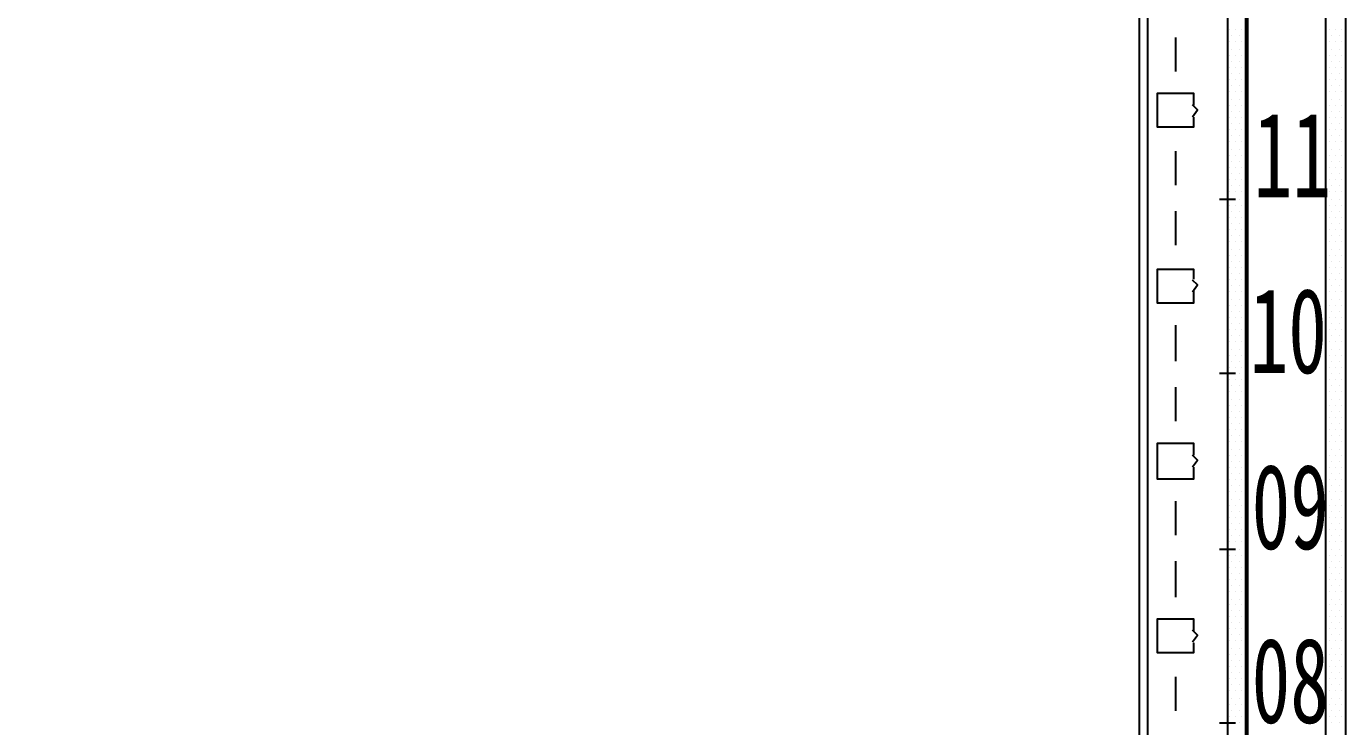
# Model space of a CAD drawing. Header units: metres. Extents: x 17 to 1264, y 17 to 859.
# Drawn here: x 182.8 to 277.8, y 220.6 to 271.1 of the extents above; entities that cross this region are included whole.
import ezdxf

# ---------------------------------------------------------------- set-up
doc = ezdxf.new("R2010")
doc.units = ezdxf.units.M
for name, color, linetype in [('LINES', 7, 'Continuous'), ('POLYLINES', 4, 'Continuous'), ('RECTS', 7, 'Continuous'), ('TEXTS', 3, 'Continuous')]:
    doc.layers.add(name, color=color, linetype=linetype)

msp = doc.modelspace()

# ---------------------------------------------------------------- linework, layer by layer
at = {"layer": 'LINES'}
for p, q in [((262.938, 132.48), (262.938, 727.92)), ((269.418, 270.864), (269.418, 270.864)), ((269.85, 270.864), (269.85, 270.864)), ((270.282, 270.864), (270.282, 270.864)), ((276.618, 270.864), (276.618, 270.864)), ((277.05, 270.864), (277.05, 270.864)), ((277.482, 270.864), (277.482, 270.864)), ((265.53, 270.288), (265.53, 267.84)), ((269.418, 270), (269.418, 270)), ((269.562, 270.432), (269.562, 270.432)), ((269.85, 270), (269.85, 270)), ((270.138, 270.432), (270.138, 270.432)), ((270.282, 270), (270.282, 270)), ((270.57, 270.432), (270.57, 270.432)), ((276.33, 270.432), (276.33, 270.432)), ((276.618, 270), (276.618, 270)), ((276.762, 270.432), (276.762, 270.432)), ((277.05, 270), (277.05, 270)), ((277.338, 270.432), (277.338, 270.432)), ((277.482, 270), (277.482, 270)), ((269.418, 268.992), (269.418, 268.992)), ((269.562, 269.424), (269.562, 269.424)), ((269.85, 268.992), (269.85, 268.992)), ((270.138, 269.424), (270.138, 269.424)), ((270.282, 268.992), (270.282, 268.992)), ((270.57, 269.424), (270.57, 269.424)), ((276.33, 269.424), (276.33, 269.424)), ((276.618, 268.992), (276.618, 268.992)), ((276.762, 269.424), (276.762, 269.424)), ((277.05, 268.992), (277.05, 268.992)), ((277.338, 269.424), (277.338, 269.424)), ((277.482, 268.992), (277.482, 268.992)), ((269.418, 268.128), (269.418, 268.128)), ((269.562, 268.56), (269.562, 268.56)), ((269.85, 268.128), (269.85, 268.128)), ((270.138, 268.56), (270.138, 268.56)), ((270.282, 268.128), (270.282, 268.128)), ((270.57, 268.56), (270.57, 268.56)), ((276.33, 268.56), (276.33, 268.56)), ((276.618, 268.128), (276.618, 268.128)), ((276.762, 268.56), (276.762, 268.56)), ((277.05, 268.128), (277.05, 268.128)), ((277.338, 268.56), (277.338, 268.56)), ((277.482, 268.128), (277.482, 268.128)), ((269.418, 267.264), (269.418, 267.264)), ((269.562, 267.696), (269.562, 267.696)), ((269.85, 267.264), (269.85, 267.264)), ((270.138, 267.696), (270.138, 267.696)), ((270.282, 267.264), (270.282, 267.264)), ((270.57, 267.696), (270.57, 267.696)), ((276.33, 267.696), (276.33, 267.696)), ((276.618, 267.264), (276.618, 267.264)), ((276.762, 267.696), (276.762, 267.696)), ((277.05, 267.264), (277.05, 267.264)), ((277.338, 267.696), (277.338, 267.696)), ((277.482, 267.264), (277.482, 267.264)), ((269.418, 266.4), (269.418, 266.4)), ((269.562, 266.832), (269.562, 266.832)), ((269.85, 266.4), (269.85, 266.4)), ((270.138, 266.832), (270.138, 266.832)), ((270.282, 266.4), (270.282, 266.4)), ((270.57, 266.832), (270.57, 266.832)), ((276.33, 266.832), (276.33, 266.832)), ((276.618, 266.4), (276.618, 266.4)), ((276.762, 266.832), (276.762, 266.832)), ((277.05, 266.4), (277.05, 266.4)), ((277.338, 266.832), (277.338, 266.832)), ((277.482, 266.4), (277.482, 266.4)), ((269.418, 265.392), (269.418, 265.392)), ((269.562, 265.824), (269.562, 265.824)), ((269.85, 265.392), (269.85, 265.392)), ((270.138, 265.824), (270.138, 265.824)), ((270.282, 265.392), (270.282, 265.392)), ((270.57, 265.824), (270.57, 265.824)), ((276.33, 265.824), (276.33, 265.824)), ((276.618, 265.392), (276.618, 265.392)), ((276.762, 265.824), (276.762, 265.824)), ((277.05, 265.392), (277.05, 265.392)), ((277.338, 265.824), (277.338, 265.824)), ((277.482, 265.392), (277.482, 265.392)), ((269.418, 264.528), (269.418, 264.528)), ((269.562, 264.96), (269.562, 264.96)), ((269.85, 264.528), (269.85, 264.528)), ((270.138, 264.96), (270.138, 264.96)), ((270.282, 264.528), (270.282, 264.528)), ((270.57, 264.96), (270.57, 264.96)), ((276.33, 264.96), (276.33, 264.96)), ((276.618, 264.528), (276.618, 264.528)), ((276.762, 264.96), (276.762, 264.96)), ((277.05, 264.528), (277.05, 264.528)), ((277.338, 264.96), (277.338, 264.96)), ((277.482, 264.528), (277.482, 264.528)), ((269.418, 263.664), (269.418, 263.664)), ((269.562, 264.096), (269.562, 264.096)), ((269.562, 263.232), (269.562, 263.232)), ((269.85, 263.664), (269.85, 263.664)), ((270.138, 264.096), (270.138, 264.096)), ((270.138, 263.232), (270.138, 263.232)), ((270.282, 263.664), (270.282, 263.664)), ((270.57, 264.096), (270.57, 264.096)), ((270.57, 263.232), (270.57, 263.232)), ((276.33, 264.096), (276.33, 264.096)), ((276.33, 263.232), (276.33, 263.232)), ((276.618, 263.664), (276.618, 263.664)), ((276.762, 264.096), (276.762, 264.096)), ((276.762, 263.232), (276.762, 263.232)), ((277.05, 263.664), (277.05, 263.664)), ((277.338, 264.096), (277.338, 264.096)), ((277.338, 263.232), (277.338, 263.232)), ((277.482, 263.664), (277.482, 263.664)), ((269.418, 262.8), (269.418, 262.8)), ((269.562, 262.224), (269.562, 262.224)), ((269.85, 262.8), (269.85, 262.8)), ((270.138, 262.224), (270.138, 262.224)), ((270.282, 262.8), (270.282, 262.8)), ((270.57, 262.224), (270.57, 262.224)), ((276.33, 262.224), (276.33, 262.224)), ((276.618, 262.8), (276.618, 262.8)), ((276.762, 262.224), (276.762, 262.224)), ((277.05, 262.8), (277.05, 262.8)), ((277.338, 262.224), (277.338, 262.224)), ((277.482, 262.8), (277.482, 262.8)), ((265.53, 262.08), (265.53, 259.632)), ((269.418, 261.792), (269.418, 261.792)), ((269.562, 261.36), (269.562, 261.36)), ((269.85, 261.792), (269.85, 261.792)), ((270.138, 261.36), (270.138, 261.36)), ((270.282, 261.792), (270.282, 261.792)), ((270.57, 261.36), (270.57, 261.36)), ((276.33, 261.36), (276.33, 261.36)), ((276.618, 261.792), (276.618, 261.792)), ((276.762, 261.36), (276.762, 261.36)), ((277.05, 261.792), (277.05, 261.792)), ((277.338, 261.36), (277.338, 261.36)), ((277.482, 261.792), (277.482, 261.792)), ((269.418, 260.928), (269.418, 260.928)), ((269.562, 260.496), (269.562, 260.496)), ((269.85, 260.928), (269.85, 260.928)), ((270.138, 260.496), (270.138, 260.496)), ((270.282, 260.928), (270.282, 260.928)), ((270.57, 260.496), (270.57, 260.496)), ((276.33, 260.496), (276.33, 260.496)), ((276.618, 260.928), (276.618, 260.928)), ((276.762, 260.496), (276.762, 260.496)), ((277.05, 260.928), (277.05, 260.928)), ((277.338, 260.496), (277.338, 260.496)), ((277.482, 260.928), (277.482, 260.928)), ((269.418, 260.064), (269.418, 260.064)), ((269.562, 259.632), (269.562, 259.632)), ((269.85, 260.064), (269.85, 260.064)), ((270.138, 259.632), (270.138, 259.632)), ((270.282, 260.064), (270.282, 260.064)), ((270.57, 259.632), (270.57, 259.632)), ((276.33, 259.632), (276.33, 259.632)), ((276.618, 260.064), (276.618, 260.064)), ((276.762, 259.632), (276.762, 259.632)), ((277.05, 260.064), (277.05, 260.064)), ((277.338, 259.632), (277.338, 259.632)), ((277.482, 260.064), (277.482, 260.064)), ((268.698, 258.624), (269.85, 258.624)), ((268.698, 258.624), (269.85, 258.624)), ((268.698, 258.624), (269.85, 258.624)), ((268.698, 258.624), (269.85, 258.624)), ((269.418, 259.2), (269.418, 259.2)), ((269.562, 258.624), (269.562, 258.624)), ((269.85, 259.2), (269.85, 259.2)), ((270.138, 258.624), (270.138, 258.624)), ((270.282, 259.2), (270.282, 259.2)), ((270.57, 258.624), (270.57, 258.624)), ((276.33, 258.624), (276.33, 258.624)), ((276.618, 259.2), (276.618, 259.2)), ((276.762, 258.624), (276.762, 258.624)), ((277.05, 259.2), (277.05, 259.2)), ((277.338, 258.624), (277.338, 258.624)), ((277.482, 259.2), (277.482, 259.2)), ((265.53, 257.76), (265.53, 255.312)), ((269.418, 258.192), (269.418, 258.192)), ((269.562, 257.76), (269.562, 257.76)), ((269.85, 258.192), (269.85, 258.192)), ((270.138, 257.76), (270.138, 257.76)), ((270.282, 258.192), (270.282, 258.192)), ((270.57, 257.76), (270.57, 257.76)), ((276.33, 257.76), (276.33, 257.76)), ((276.618, 258.192), (276.618, 258.192)), ((276.762, 257.76), (276.762, 257.76)), ((277.05, 258.192), (277.05, 258.192)), ((277.338, 257.76), (277.338, 257.76)), ((277.482, 258.192), (277.482, 258.192)), ((269.418, 257.328), (269.418, 257.328)), ((269.562, 256.896), (269.562, 256.896)), ((269.85, 257.328), (269.85, 257.328)), ((270.138, 256.896), (270.138, 256.896)), ((270.282, 257.328), (270.282, 257.328)), ((270.57, 256.896), (270.57, 256.896)), ((276.33, 256.896), (276.33, 256.896)), ((276.618, 257.328), (276.618, 257.328)), ((276.762, 256.896), (276.762, 256.896)), ((277.05, 257.328), (277.05, 257.328)), ((277.338, 256.896), (277.338, 256.896)), ((277.482, 257.328), (277.482, 257.328)), ((269.418, 256.464), (269.418, 256.464)), ((269.418, 255.6), (269.418, 255.6)), ((269.562, 256.032), (269.562, 256.032)), ((269.85, 256.464), (269.85, 256.464)), ((269.85, 255.6), (269.85, 255.6)), ((270.138, 256.032), (270.138, 256.032)), ((270.282, 256.464), (270.282, 256.464)), ((270.282, 255.6), (270.282, 255.6)), ((270.57, 256.032), (270.57, 256.032)), ((276.33, 256.032), (276.33, 256.032)), ((276.618, 256.464), (276.618, 256.464)), ((276.618, 255.6), (276.618, 255.6)), ((276.762, 256.032), (276.762, 256.032)), ((277.05, 256.464), (277.05, 256.464)), ((277.05, 255.6), (277.05, 255.6)), ((277.338, 256.032), (277.338, 256.032)), ((277.482, 256.464), (277.482, 256.464)), ((277.482, 255.6), (277.482, 255.6)), ((269.562, 255.024), (269.562, 255.024)), ((270.138, 255.024), (270.138, 255.024)), ((270.57, 255.024), (270.57, 255.024)), ((276.33, 255.024), (276.33, 255.024)), ((276.762, 255.024), (276.762, 255.024)), ((277.338, 255.024), (277.338, 255.024)), ((269.418, 254.592), (269.418, 254.592)), ((269.418, 253.728), (269.418, 253.728)), ((269.562, 254.16), (269.562, 254.16)), ((269.85, 254.592), (269.85, 254.592)), ((269.85, 253.728), (269.85, 253.728)), ((270.138, 254.16), (270.138, 254.16)), ((270.282, 254.592), (270.282, 254.592)), ((270.282, 253.728), (270.282, 253.728)), ((270.57, 254.16), (270.57, 254.16)), ((276.33, 254.16), (276.33, 254.16)), ((276.618, 254.592), (276.618, 254.592)), ((276.618, 253.728), (276.618, 253.728)), ((276.762, 254.16), (276.762, 254.16)), ((277.05, 254.592), (277.05, 254.592)), ((277.05, 253.728), (277.05, 253.728)), ((277.338, 254.16), (277.338, 254.16)), ((277.482, 254.592), (277.482, 254.592)), ((277.482, 253.728), (277.482, 253.728)), ((269.418, 252.864), (269.418, 252.864)), ((269.562, 253.296), (269.562, 253.296)), ((269.85, 252.864), (269.85, 252.864)), ((270.138, 253.296), (270.138, 253.296)), ((270.282, 252.864), (270.282, 252.864)), ((270.57, 253.296), (270.57, 253.296)), ((276.33, 253.296), (276.33, 253.296)), ((276.618, 252.864), (276.618, 252.864)), ((276.762, 253.296), (276.762, 253.296)), ((277.05, 252.864), (277.05, 252.864)), ((277.338, 253.296), (277.338, 253.296)), ((277.482, 252.864), (277.482, 252.864)), ((269.418, 252), (269.418, 252)), ((269.562, 252.432), (269.562, 252.432)), ((269.85, 252), (269.85, 252)), ((270.138, 252.432), (270.138, 252.432)), ((270.282, 252), (270.282, 252)), ((270.57, 252.432), (270.57, 252.432)), ((276.33, 252.432), (276.33, 252.432)), ((276.618, 252), (276.618, 252)), ((276.762, 252.432), (276.762, 252.432)), ((277.05, 252), (277.05, 252)), ((277.338, 252.432), (277.338, 252.432)), ((277.482, 252), (277.482, 252)), ((269.418, 250.992), (269.418, 250.992)), ((269.562, 251.424), (269.562, 251.424)), ((269.85, 250.992), (269.85, 250.992)), ((270.138, 251.424), (270.138, 251.424)), ((270.282, 250.992), (270.282, 250.992)), ((270.57, 251.424), (270.57, 251.424)), ((276.33, 251.424), (276.33, 251.424)), ((276.618, 250.992), (276.618, 250.992)), ((276.762, 251.424), (276.762, 251.424)), ((277.05, 250.992), (277.05, 250.992)), ((277.338, 251.424), (277.338, 251.424)), ((277.482, 250.992), (277.482, 250.992)), ((269.418, 250.128), (269.418, 250.128)), ((269.562, 250.56), (269.562, 250.56)), ((269.85, 250.128), (269.85, 250.128)), ((270.138, 250.56), (270.138, 250.56)), ((270.282, 250.128), (270.282, 250.128)), ((270.57, 250.56), (270.57, 250.56)), ((276.33, 250.56), (276.33, 250.56)), ((276.618, 250.128), (276.618, 250.128)), ((276.762, 250.56), (276.762, 250.56)), ((277.05, 250.128), (277.05, 250.128)), ((277.338, 250.56), (277.338, 250.56)), ((277.482, 250.128), (277.482, 250.128)), ((265.53, 249.552), (265.53, 246.96)), ((269.418, 249.264), (269.418, 249.264)), ((269.562, 249.696), (269.562, 249.696)), ((269.85, 249.264), (269.85, 249.264)), ((270.138, 249.696), (270.138, 249.696)), ((270.282, 249.264), (270.282, 249.264)), ((270.57, 249.696), (270.57, 249.696)), ((276.33, 249.696), (276.33, 249.696)), ((276.618, 249.264), (276.618, 249.264)), ((276.762, 249.696), (276.762, 249.696)), ((277.05, 249.264), (277.05, 249.264)), ((277.338, 249.696), (277.338, 249.696)), ((277.482, 249.264), (277.482, 249.264)), ((269.418, 248.4), (269.418, 248.4)), ((269.562, 248.832), (269.562, 248.832)), ((269.85, 248.4), (269.85, 248.4)), ((270.138, 248.832), (270.138, 248.832)), ((270.282, 248.4), (270.282, 248.4)), ((270.57, 248.832), (270.57, 248.832)), ((276.33, 248.832), (276.33, 248.832)), ((276.618, 248.4), (276.618, 248.4)), ((276.762, 248.832), (276.762, 248.832)), ((277.05, 248.4), (277.05, 248.4)), ((277.338, 248.832), (277.338, 248.832)), ((277.482, 248.4), (277.482, 248.4)), ((269.418, 247.392), (269.418, 247.392)), ((269.562, 247.824), (269.562, 247.824)), ((269.85, 247.392), (269.85, 247.392)), ((270.138, 247.824), (270.138, 247.824)), ((270.282, 247.392), (270.282, 247.392)), ((270.57, 247.824), (270.57, 247.824)), ((276.33, 247.824), (276.33, 247.824)), ((276.618, 247.392), (276.618, 247.392)), ((276.762, 247.824), (276.762, 247.824)), ((277.05, 247.392), (277.05, 247.392)), ((277.338, 247.824), (277.338, 247.824)), ((277.482, 247.392), (277.482, 247.392)), ((268.698, 246.096), (269.85, 246.096)), ((268.698, 246.096), (269.85, 246.096)), ((268.698, 246.096), (269.85, 246.096)), ((268.698, 246.096), (269.85, 246.096)), ((269.418, 246.528), (269.418, 246.528)), ((269.562, 246.96), (269.562, 246.96)), ((269.562, 246.096), (269.562, 246.096)), ((269.85, 246.528), (269.85, 246.528)), ((270.138, 246.96), (270.138, 246.96)), ((270.138, 246.096), (270.138, 246.096)), ((270.282, 246.528), (270.282, 246.528)), ((270.57, 246.96), (270.57, 246.96)), ((270.57, 246.096), (270.57, 246.096)), ((276.33, 246.96), (276.33, 246.96)), ((276.33, 246.096), (276.33, 246.096)), ((276.618, 246.528), (276.618, 246.528)), ((276.762, 246.96), (276.762, 246.96)), ((276.762, 246.096), (276.762, 246.096)), ((277.05, 246.528), (277.05, 246.528)), ((277.338, 246.96), (277.338, 246.96)), ((277.338, 246.096), (277.338, 246.096)), ((277.482, 246.528), (277.482, 246.528)), ((269.418, 245.664), (269.418, 245.664)), ((269.562, 245.232), (269.562, 245.232)), ((269.85, 245.664), (269.85, 245.664)), ((270.138, 245.232), (270.138, 245.232)), ((270.282, 245.664), (270.282, 245.664)), ((270.57, 245.232), (270.57, 245.232)), ((276.33, 245.232), (276.33, 245.232)), ((276.618, 245.664), (276.618, 245.664)), ((276.762, 245.232), (276.762, 245.232)), ((277.05, 245.664), (277.05, 245.664)), ((277.338, 245.232), (277.338, 245.232)), ((277.482, 245.664), (277.482, 245.664)), ((265.53, 245.088), (265.53, 242.64)), ((269.418, 244.8), (269.418, 244.8)), ((269.562, 244.224), (269.562, 244.224)), ((269.85, 244.8), (269.85, 244.8)), ((270.138, 244.224), (270.138, 244.224)), ((270.282, 244.8), (270.282, 244.8)), ((270.57, 244.224), (270.57, 244.224)), ((276.33, 244.224), (276.33, 244.224)), ((276.618, 244.8), (276.618, 244.8)), ((276.762, 244.224), (276.762, 244.224)), ((277.05, 244.8), (277.05, 244.8)), ((277.338, 244.224), (277.338, 244.224)), ((277.482, 244.8), (277.482, 244.8)), ((269.418, 243.792), (269.418, 243.792)), ((269.562, 243.36), (269.562, 243.36)), ((269.85, 243.792), (269.85, 243.792)), ((270.138, 243.36), (270.138, 243.36)), ((270.282, 243.792), (270.282, 243.792)), ((270.57, 243.36), (270.57, 243.36)), ((276.33, 243.36), (276.33, 243.36)), ((276.618, 243.792), (276.618, 243.792)), ((276.762, 243.36), (276.762, 243.36)), ((277.05, 243.792), (277.05, 243.792)), ((277.338, 243.36), (277.338, 243.36)), ((277.482, 243.792), (277.482, 243.792)), ((269.418, 242.928), (269.418, 242.928)), ((269.562, 242.496), (269.562, 242.496)), ((269.85, 242.928), (269.85, 242.928)), ((270.138, 242.496), (270.138, 242.496)), ((270.282, 242.928), (270.282, 242.928)), ((270.57, 242.496), (270.57, 242.496)), ((276.33, 242.496), (276.33, 242.496)), ((276.618, 242.928), (276.618, 242.928)), ((276.762, 242.496), (276.762, 242.496)), ((277.05, 242.928), (277.05, 242.928)), ((277.338, 242.496), (277.338, 242.496)), ((277.482, 242.928), (277.482, 242.928)), ((269.418, 242.064), (269.418, 242.064)), ((269.562, 241.632), (269.562, 241.632)), ((269.85, 242.064), (269.85, 242.064)), ((270.138, 241.632), (270.138, 241.632)), ((270.282, 242.064), (270.282, 242.064)), ((270.57, 241.632), (270.57, 241.632)), ((276.33, 241.632), (276.33, 241.632)), ((276.618, 242.064), (276.618, 242.064)), ((276.762, 241.632), (276.762, 241.632)), ((277.05, 242.064), (277.05, 242.064)), ((277.338, 241.632), (277.338, 241.632)), ((277.482, 242.064), (277.482, 242.064)), ((269.418, 241.2), (269.418, 241.2)), ((269.562, 240.624), (269.562, 240.624)), ((269.85, 241.2), (269.85, 241.2)), ((270.138, 240.624), (270.138, 240.624)), ((270.282, 241.2), (270.282, 241.2)), ((270.57, 240.624), (270.57, 240.624)), ((276.33, 240.624), (276.33, 240.624)), ((276.618, 241.2), (276.618, 241.2)), ((276.762, 240.624), (276.762, 240.624)), ((277.05, 241.2), (277.05, 241.2)), ((277.338, 240.624), (277.338, 240.624)), ((277.482, 241.2), (277.482, 241.2)), ((269.418, 240.192), (269.418, 240.192)), ((269.562, 239.76), (269.562, 239.76)), ((269.85, 240.192), (269.85, 240.192)), ((270.138, 239.76), (270.138, 239.76)), ((270.282, 240.192), (270.282, 240.192)), ((270.57, 239.76), (270.57, 239.76)), ((276.33, 239.76), (276.33, 239.76)), ((276.618, 240.192), (276.618, 240.192)), ((276.762, 239.76), (276.762, 239.76)), ((277.05, 240.192), (277.05, 240.192)), ((277.338, 239.76), (277.338, 239.76)), ((277.482, 240.192), (277.482, 240.192)), ((269.418, 239.328), (269.418, 239.328)), ((269.418, 238.464), (269.418, 238.464)), ((269.562, 238.896), (269.562, 238.896)), ((269.85, 239.328), (269.85, 239.328)), ((269.85, 238.464), (269.85, 238.464)), ((270.138, 238.896), (270.138, 238.896)), ((270.282, 239.328), (270.282, 239.328)), ((270.282, 238.464), (270.282, 238.464)), ((270.57, 238.896), (270.57, 238.896)), ((276.33, 238.896), (276.33, 238.896)), ((276.618, 239.328), (276.618, 239.328)), ((276.618, 238.464), (276.618, 238.464)), ((276.762, 238.896), (276.762, 238.896)), ((277.05, 239.328), (277.05, 239.328)), ((277.05, 238.464), (277.05, 238.464)), ((277.338, 238.896), (277.338, 238.896)), ((277.482, 239.328), (277.482, 239.328)), ((277.482, 238.464), (277.482, 238.464)), ((269.418, 237.6), (269.418, 237.6)), ((269.562, 238.032), (269.562, 238.032)), ((269.85, 237.6), (269.85, 237.6)), ((270.138, 238.032), (270.138, 238.032)), ((270.282, 237.6), (270.282, 237.6)), ((270.57, 238.032), (270.57, 238.032)), ((276.33, 238.032), (276.33, 238.032)), ((276.618, 237.6), (276.618, 237.6)), ((276.762, 238.032), (276.762, 238.032)), ((277.05, 237.6), (277.05, 237.6)), ((277.338, 238.032), (277.338, 238.032)), ((277.482, 237.6), (277.482, 237.6)), ((265.53, 236.88), (265.53, 234.432)), ((269.418, 236.592), (269.418, 236.592)), ((269.562, 237.024), (269.562, 237.024)), ((269.85, 236.592), (269.85, 236.592)), ((270.138, 237.024), (270.138, 237.024)), ((270.282, 236.592), (270.282, 236.592)), ((270.57, 237.024), (270.57, 237.024)), ((276.33, 237.024), (276.33, 237.024)), ((276.618, 236.592), (276.618, 236.592)), ((276.762, 237.024), (276.762, 237.024)), ((277.05, 236.592), (277.05, 236.592)), ((277.338, 237.024), (277.338, 237.024)), ((277.482, 236.592), (277.482, 236.592)), ((269.418, 235.728), (269.418, 235.728)), ((269.562, 236.16), (269.562, 236.16)), ((269.85, 235.728), (269.85, 235.728)), ((270.138, 236.16), (270.138, 236.16)), ((270.282, 235.728), (270.282, 235.728)), ((270.57, 236.16), (270.57, 236.16)), ((276.33, 236.16), (276.33, 236.16)), ((276.618, 235.728), (276.618, 235.728)), ((276.762, 236.16), (276.762, 236.16)), ((277.05, 235.728), (277.05, 235.728)), ((277.338, 236.16), (277.338, 236.16)), ((277.482, 235.728), (277.482, 235.728)), ((269.418, 234.864), (269.418, 234.864)), ((269.562, 235.296), (269.562, 235.296)), ((269.85, 234.864), (269.85, 234.864)), ((270.138, 235.296), (270.138, 235.296)), ((270.282, 234.864), (270.282, 234.864)), ((270.57, 235.296), (270.57, 235.296)), ((276.33, 235.296), (276.33, 235.296)), ((276.618, 234.864), (276.618, 234.864)), ((276.762, 235.296), (276.762, 235.296)), ((277.05, 234.864), (277.05, 234.864)), ((277.338, 235.296), (277.338, 235.296)), ((277.482, 234.864), (277.482, 234.864)), ((269.418, 234), (269.418, 234)), ((269.562, 234.432), (269.562, 234.432)), ((269.85, 234), (269.85, 234)), ((270.138, 234.432), (270.138, 234.432)), ((270.282, 234), (270.282, 234)), ((270.57, 234.432), (270.57, 234.432)), ((276.33, 234.432), (276.33, 234.432)), ((276.618, 234), (276.618, 234)), ((276.762, 234.432), (276.762, 234.432)), ((277.05, 234), (277.05, 234)), ((277.338, 234.432), (277.338, 234.432)), ((277.482, 234), (277.482, 234)), ((268.698, 233.424), (269.85, 233.424)), ((268.698, 233.424), (269.85, 233.424)), ((268.698, 233.424), (269.85, 233.424)), ((268.698, 233.424), (269.85, 233.424)), ((269.418, 232.992), (269.418, 232.992)), ((269.562, 233.424), (269.562, 233.424)), ((269.85, 232.992), (269.85, 232.992)), ((270.138, 233.424), (270.138, 233.424)), ((270.282, 232.992), (270.282, 232.992)), ((270.57, 233.424), (270.57, 233.424)), ((276.33, 233.424), (276.33, 233.424)), ((276.618, 232.992), (276.618, 232.992)), ((276.762, 233.424), (276.762, 233.424)), ((277.05, 232.992), (277.05, 232.992)), ((277.338, 233.424), (277.338, 233.424)), ((277.482, 232.992), (277.482, 232.992)), ((265.53, 232.56), (265.53, 229.968)), ((269.418, 232.128), (269.418, 232.128)), ((269.562, 232.56), (269.562, 232.56)), ((269.85, 232.128), (269.85, 232.128)), ((270.138, 232.56), (270.138, 232.56)), ((270.282, 232.128), (270.282, 232.128)), ((270.57, 232.56), (270.57, 232.56)), ((276.33, 232.56), (276.33, 232.56)), ((276.618, 232.128), (276.618, 232.128)), ((276.762, 232.56), (276.762, 232.56)), ((277.05, 232.128), (277.05, 232.128)), ((277.338, 232.56), (277.338, 232.56)), ((277.482, 232.128), (277.482, 232.128)), ((269.418, 231.264), (269.418, 231.264)), ((269.562, 231.696), (269.562, 231.696)), ((269.85, 231.264), (269.85, 231.264)), ((270.138, 231.696), (270.138, 231.696)), ((270.282, 231.264), (270.282, 231.264)), ((270.57, 231.696), (270.57, 231.696)), ((276.33, 231.696), (276.33, 231.696)), ((276.618, 231.264), (276.618, 231.264)), ((276.762, 231.696), (276.762, 231.696)), ((277.05, 231.264), (277.05, 231.264)), ((277.338, 231.696), (277.338, 231.696)), ((277.482, 231.264), (277.482, 231.264)), ((269.418, 230.4), (269.418, 230.4)), ((269.562, 230.832), (269.562, 230.832)), ((269.85, 230.4), (269.85, 230.4)), ((270.138, 230.832), (270.138, 230.832)), ((270.282, 230.4), (270.282, 230.4)), ((270.57, 230.832), (270.57, 230.832)), ((276.33, 230.832), (276.33, 230.832)), ((276.618, 230.4), (276.618, 230.4)), ((276.762, 230.832), (276.762, 230.832)), ((277.05, 230.4), (277.05, 230.4)), ((277.338, 230.832), (277.338, 230.832)), ((277.482, 230.4), (277.482, 230.4)), ((269.418, 229.392), (269.418, 229.392)), ((269.562, 229.824), (269.562, 229.824)), ((269.562, 228.96), (269.562, 228.96)), ((269.85, 229.392), (269.85, 229.392)), ((270.138, 229.824), (270.138, 229.824)), ((270.138, 228.96), (270.138, 228.96)), ((270.282, 229.392), (270.282, 229.392)), ((270.57, 229.824), (270.57, 229.824)), ((270.57, 228.96), (270.57, 228.96)), ((276.33, 229.824), (276.33, 229.824)), ((276.33, 228.96), (276.33, 228.96)), ((276.618, 229.392), (276.618, 229.392)), ((276.762, 229.824), (276.762, 229.824)), ((276.762, 228.96), (276.762, 228.96)), ((277.05, 229.392), (277.05, 229.392)), ((277.338, 229.824), (277.338, 229.824)), ((277.338, 228.96), (277.338, 228.96)), ((277.482, 229.392), (277.482, 229.392)), ((269.418, 228.528), (269.418, 228.528)), ((269.562, 228.096), (269.562, 228.096)), ((269.85, 228.528), (269.85, 228.528)), ((270.138, 228.096), (270.138, 228.096)), ((270.282, 228.528), (270.282, 228.528)), ((270.57, 228.096), (270.57, 228.096)), ((276.33, 228.096), (276.33, 228.096)), ((276.618, 228.528), (276.618, 228.528)), ((276.762, 228.096), (276.762, 228.096)), ((277.05, 228.528), (277.05, 228.528)), ((277.338, 228.096), (277.338, 228.096)), ((277.482, 228.528), (277.482, 228.528)), ((269.418, 227.664), (269.418, 227.664)), ((269.562, 227.232), (269.562, 227.232)), ((269.85, 227.664), (269.85, 227.664)), ((270.138, 227.232), (270.138, 227.232)), ((270.282, 227.664), (270.282, 227.664)), ((270.57, 227.232), (270.57, 227.232)), ((276.33, 227.232), (276.33, 227.232)), ((276.618, 227.664), (276.618, 227.664)), ((276.762, 227.232), (276.762, 227.232)), ((277.05, 227.664), (277.05, 227.664)), ((277.338, 227.232), (277.338, 227.232)), ((277.482, 227.664), (277.482, 227.664)), ((269.418, 226.8), (269.418, 226.8)), ((269.562, 226.224), (269.562, 226.224)), ((269.85, 226.8), (269.85, 226.8)), ((270.138, 226.224), (270.138, 226.224)), ((270.282, 226.8), (270.282, 226.8)), ((270.57, 226.224), (270.57, 226.224)), ((276.33, 226.224), (276.33, 226.224)), ((276.618, 226.8), (276.618, 226.8)), ((276.762, 226.224), (276.762, 226.224)), ((277.05, 226.8), (277.05, 226.8)), ((277.338, 226.224), (277.338, 226.224)), ((277.482, 226.8), (277.482, 226.8)), ((269.418, 225.792), (269.418, 225.792)), ((269.562, 225.36), (269.562, 225.36)), ((269.85, 225.792), (269.85, 225.792)), ((270.138, 225.36), (270.138, 225.36)), ((270.282, 225.792), (270.282, 225.792)), ((270.57, 225.36), (270.57, 225.36)), ((276.33, 225.36), (276.33, 225.36)), ((276.618, 225.792), (276.618, 225.792)), ((276.762, 225.36), (276.762, 225.36)), ((277.05, 225.792), (277.05, 225.792)), ((277.338, 225.36), (277.338, 225.36)), ((277.482, 225.792), (277.482, 225.792)), ((269.418, 224.928), (269.418, 224.928)), ((269.562, 224.496), (269.562, 224.496)), ((269.85, 224.928), (269.85, 224.928)), ((270.138, 224.496), (270.138, 224.496)), ((270.282, 224.928), (270.282, 224.928)), ((270.57, 224.496), (270.57, 224.496)), ((276.33, 224.496), (276.33, 224.496)), ((276.618, 224.928), (276.618, 224.928)), ((276.762, 224.496), (276.762, 224.496)), ((277.05, 224.928), (277.05, 224.928)), ((277.338, 224.496), (277.338, 224.496)), ((277.482, 224.928), (277.482, 224.928)), ((265.53, 224.208), (265.53, 221.76)), ((269.418, 224.064), (269.418, 224.064)), ((269.562, 223.632), (269.562, 223.632)), ((269.85, 224.064), (269.85, 224.064)), ((270.138, 223.632), (270.138, 223.632)), ((270.282, 224.064), (270.282, 224.064)), ((270.57, 223.632), (270.57, 223.632)), ((276.33, 223.632), (276.33, 223.632)), ((276.618, 224.064), (276.618, 224.064)), ((276.762, 223.632), (276.762, 223.632)), ((277.05, 224.064), (277.05, 224.064)), ((277.338, 223.632), (277.338, 223.632)), ((277.482, 224.064), (277.482, 224.064)), ((269.418, 223.2), (269.418, 223.2)), ((269.562, 222.624), (269.562, 222.624)), ((269.85, 223.2), (269.85, 223.2)), ((270.138, 222.624), (270.138, 222.624)), ((270.282, 223.2), (270.282, 223.2)), ((270.57, 222.624), (270.57, 222.624)), ((276.33, 222.624), (276.33, 222.624)), ((276.618, 223.2), (276.618, 223.2)), ((276.762, 222.624), (276.762, 222.624)), ((277.05, 223.2), (277.05, 223.2)), ((277.338, 222.624), (277.338, 222.624)), ((277.482, 223.2), (277.482, 223.2)), ((269.418, 222.192), (269.418, 222.192)), ((269.562, 221.76), (269.562, 221.76)), ((269.85, 222.192), (269.85, 222.192)), ((270.138, 221.76), (270.138, 221.76)), ((270.282, 222.192), (270.282, 222.192)), ((270.57, 221.76), (270.57, 221.76)), ((276.33, 221.76), (276.33, 221.76)), ((276.618, 222.192), (276.618, 222.192)), ((276.762, 221.76), (276.762, 221.76)), ((277.05, 222.192), (277.05, 222.192)), ((277.338, 221.76), (277.338, 221.76)), ((277.482, 222.192), (277.482, 222.192)), ((268.698, 220.896), (269.85, 220.896)), ((268.698, 220.896), (269.85, 220.896)), ((268.698, 220.896), (269.85, 220.896)), ((268.698, 220.896), (269.85, 220.896)), ((269.418, 221.328), (269.418, 221.328)), ((269.562, 220.896), (269.562, 220.896)), ((269.85, 221.328), (269.85, 221.328)), ((270.138, 220.896), (270.138, 220.896)), ((270.282, 221.328), (270.282, 221.328)), ((270.57, 220.896), (270.57, 220.896)), ((276.33, 220.896), (276.33, 220.896)), ((276.618, 221.328), (276.618, 221.328)), ((276.762, 220.896), (276.762, 220.896)), ((277.05, 221.328), (277.05, 221.328)), ((277.338, 220.896), (277.338, 220.896)), ((277.482, 221.328), (277.482, 221.328))]:
    msp.add_line(p, q, dxfattribs=at)
at = {"layer": 'POLYLINES'}
for points in [[(270.714, 729.504), (270.714, 585.936), (270.714, 132.48)], [(270.714, 729.504), (270.714, 585.936), (270.714, 132.48)], [(263.514, 710.64), (263.514, 571.536), (263.514, 132.48)], [(266.826, 264.528), (266.826, 263.808), (264.234, 263.808), (264.234, 266.256), (266.826, 266.256), (266.826, 265.392)], [(266.755, 264.567), (267.11, 265.064), (266.755, 265.418)], [(266.826, 252), (266.826, 251.136), (264.234, 251.136), (264.234, 253.584), (266.826, 253.584), (266.826, 252.864)], [(266.755, 251.954), (267.11, 252.451), (266.755, 252.805)], [(266.826, 239.328), (266.826, 238.464), (264.234, 238.464), (264.234, 241.056), (266.826, 241.056), (266.826, 240.192)], [(266.755, 239.34), (267.11, 239.836), (266.755, 240.191)], [(266.826, 226.656), (266.826, 225.936), (264.234, 225.936), (264.234, 228.384), (266.826, 228.384), (266.826, 227.52)], [(266.755, 226.727), (267.11, 227.223), (266.755, 227.578)]]:
    msp.add_lwpolyline(points, dxfattribs=at)
at = {"layer": 'RECTS'}
for points in [[(107.562, 743.76), (277.77, 743.76), (277.77, 120.096), (107.562, 120.096)], [(109.002, 742.32), (276.33, 742.32), (276.33, 121.536), (109.002, 121.536)], [(114.762, 729.504), (270.57, 729.504), (270.57, 131.184), (114.762, 131.184)], [(116.202, 727.92), (269.274, 727.92), (269.274, 132.48), (116.202, 132.48)]]:
    msp.add_lwpolyline(points, dxfattribs=at)

# ---------------------------------------------------------------- texts
at = {"layer": 'TEXTS', "width": 0.666667}
for s, p in [('11', (271.146, 258.767)), ('10', (270.858, 246.095)), ('09', (271.002, 233.423)), ('08', (271.002, 220.895))]:
    msp.add_text(s, height=6.1343, dxfattribs=at).set_placement(p)

doc.saveas('drawing.dxf')
